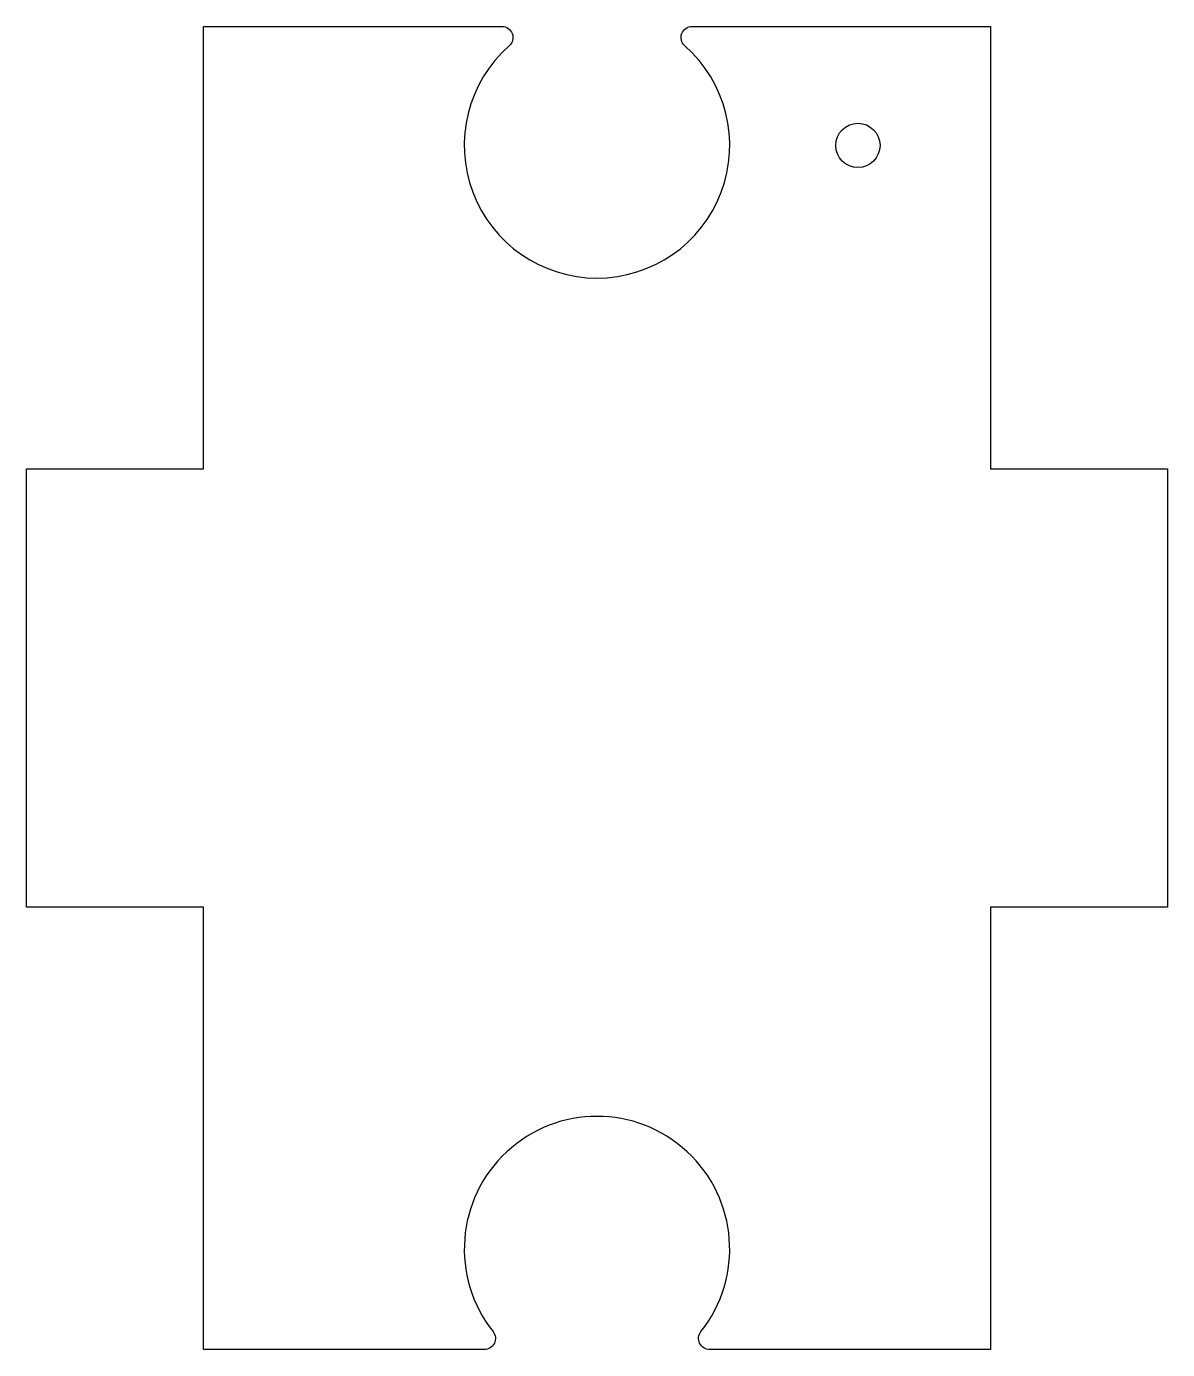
# Model space of a CAD drawing. Header units: millimetres. Extents: x -12.9 to 12.9, y -14.9 to 14.9.
import ezdxf

# ---------------------------------------------------------------- set-up
doc = ezdxf.new("R2010")
doc.units = ezdxf.units.MM

msp = doc.modelspace()

# ---------------------------------------------------------------- linework, layer by layer
msp.add_lwpolyline([(-8.9, 4.95), (-8.9, 14.95), (-2.15, 14.95, -0.691031), (-1.985, 14.513, 2.645215), (1.985, 14.513, -0.691031), (2.15, 14.95), (8.9, 14.95), (8.9, 4.95), (12.9, 4.95), (12.9, -4.95), (8.9, -4.95), (8.9, -14.95), (2.546, -14.95, -0.627501), (2.35, -14.545, 2.07013), (-2.35, -14.545, -0.627501), (-2.546, -14.95), (-8.9, -14.95), (-8.9, -4.95), (-12.9, -4.95), (-12.9, 4.95)], format="xyb", close=True)
msp.add_circle((5.9, 12.263), 0.5)

doc.saveas('drawing.dxf')
